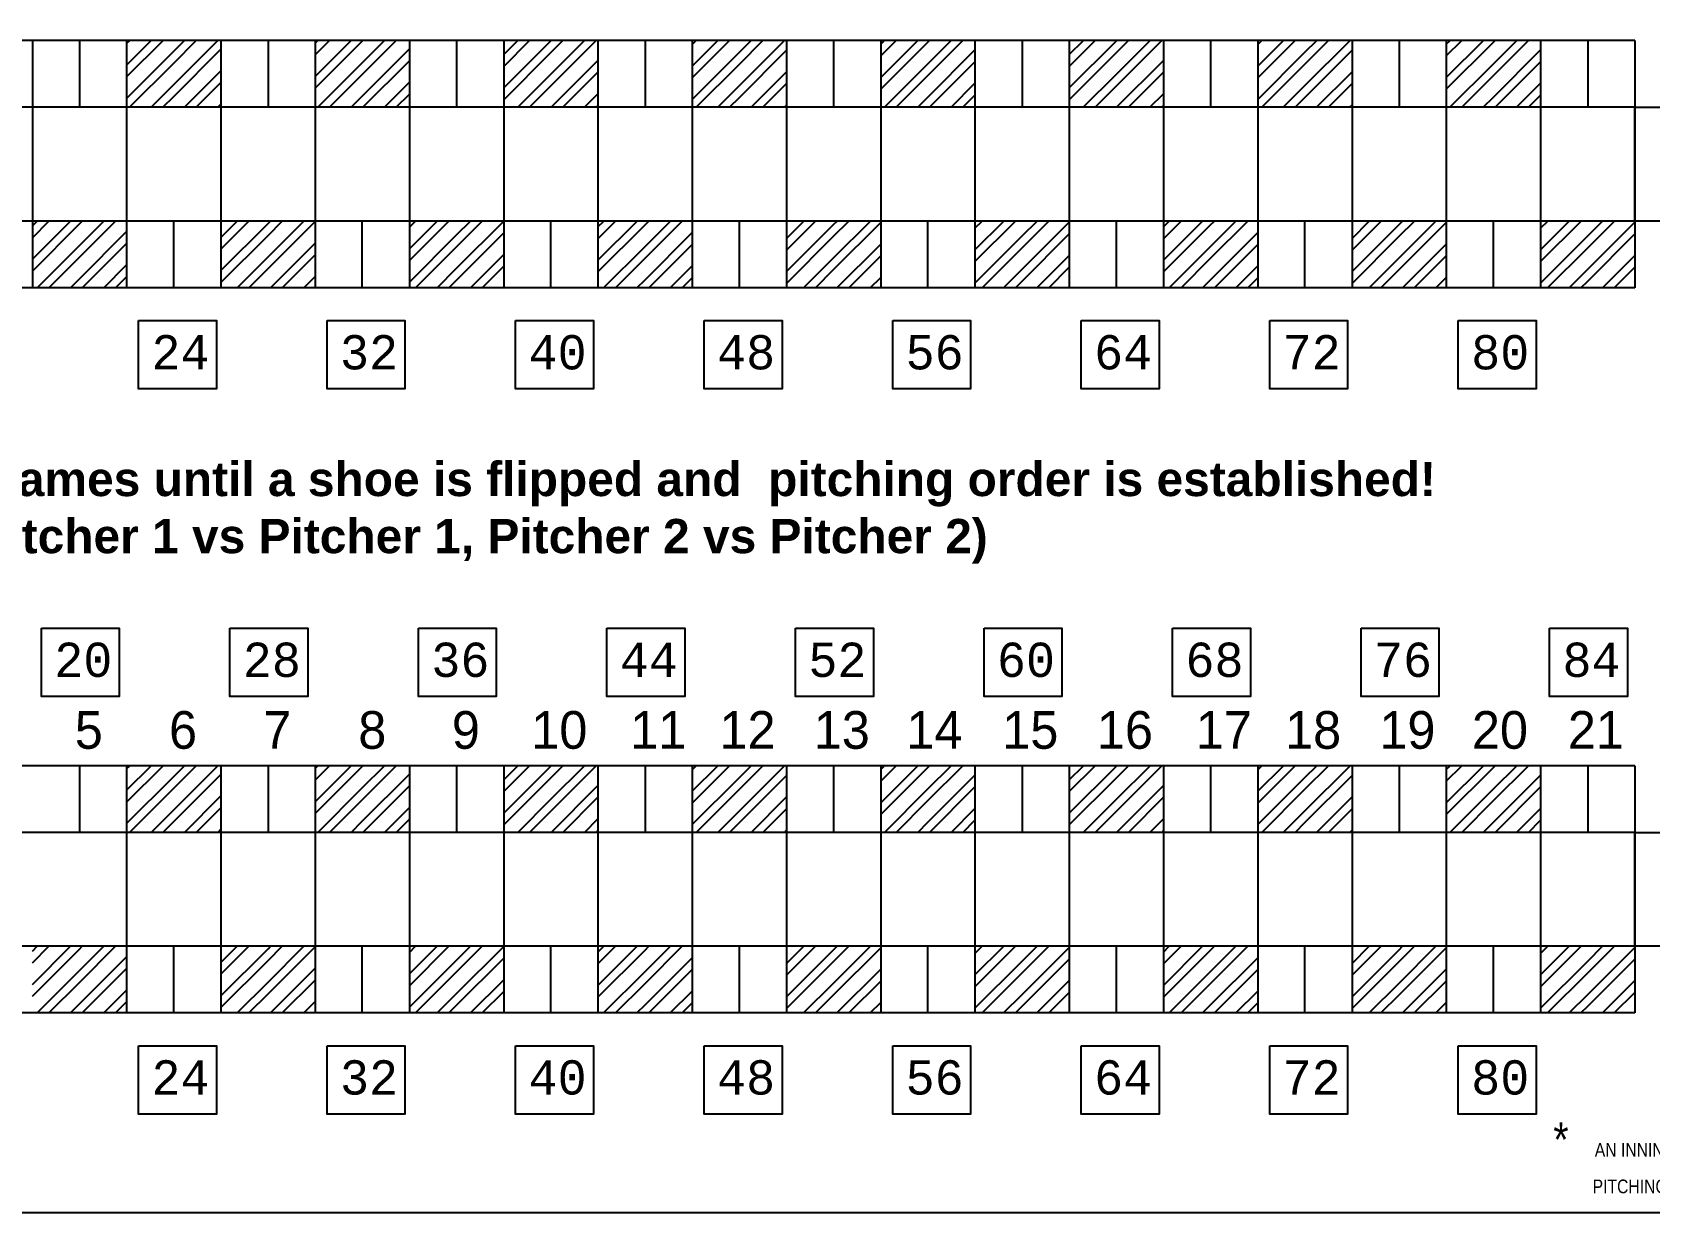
# Model space of a CAD drawing. Header units: inches. Extents: x -9 to 65.4, y -11.7 to 27.1.
# Drawn here: x 2.18 to 11.62, y -0.71 to 6.18 of the extents above; entities that cross this region are included whole.
import ezdxf

# ---------------------------------------------------------------- set-up
doc = ezdxf.new("R2010")
doc.units = ezdxf.units.IN
doc.header["$MEASUREMENT"] = 0
doc.layers.add('Layer1', color=7, linetype='Continuous')
doc.layers.add('Layer2', color=7, linetype='Continuous')

msp = doc.modelspace()

# ---------------------------------------------------------------- linework, layer by layer
at = {"layer": 'Layer1'}
for p, q in [((11.53195, 6.12916), (-2.50423, 6.12916)), ((2.18195, 6.12916), (2.18195, 4.68541)), ((2.45695, 6.12916), (2.45695, 5.73976)), ((2.45695, 6.12916), (2.45695, 5.73976)), ((2.73195, 6.12916), (2.73195, 4.68541)), ((2.73195, 6.11129), (2.74982, 6.12916)), ((2.73195, 5.91684), (2.94427, 6.12916)), ((2.73195, 5.98559), (2.87552, 6.12916)), ((2.73195, 5.79113), (3.00695, 6.06613)), ((3.00695, 5.99738), (3.13873, 6.12916)), ((3.00695, 6.06613), (3.06998, 6.12916)), ((3.00695, 5.87168), (3.26443, 6.12916)), ((3.00695, 5.80293), (3.28195, 6.07793)), ((3.28195, 6.12916), (3.28195, 4.68541)), ((3.55695, 6.12916), (3.55695, 5.73976)), ((3.83195, 6.12916), (3.83195, 4.68541)), ((3.83195, 6.04457), (3.91655, 6.12916)), ((3.83195, 6.11332), (3.8478, 6.12916)), ((3.83195, 5.91886), (4.04225, 6.12916)), ((3.83195, 5.85011), (4.10695, 6.12511)), ((4.10695, 6.12511), (4.111, 6.12916)), ((4.10695, 5.93066), (4.30545, 6.12916)), ((4.10695, 5.99941), (4.2367, 6.12916)), ((4.10695, 5.80495), (4.38195, 6.07995)), ((4.38195, 6.12916), (4.38195, 4.68541)), ((4.65695, 6.12916), (4.65695, 5.73976)), ((4.93195, 6.12916), (4.93195, 4.68541)), ((4.93195, 5.97784), (5.08327, 6.12916)), ((4.93195, 6.04659), (5.01452, 6.12916)), ((4.93195, 5.85214), (5.20695, 6.12714)), ((4.93195, 5.78339), (5.20695, 6.05839)), ((5.20695, 6.05839), (5.27773, 6.12916)), ((5.20695, 5.86393), (5.47218, 6.12916)), ((5.20695, 6.12714), (5.20898, 6.12916)), ((5.20695, 5.93268), (5.40343, 6.12916)), ((5.48195, 6.12916), (5.48195, 4.68541)), ((5.75695, 6.12916), (5.75695, 5.73976)), ((6.03195, 6.12916), (6.03195, 4.68541)), ((6.03195, 6.10557), (6.05554, 6.12916)), ((6.03195, 5.91111), (6.25, 6.12916)), ((6.03195, 5.97986), (6.18125, 6.12916)), ((6.03195, 5.78541), (6.30695, 6.06041)), ((6.30695, 5.99166), (6.44445, 6.12916)), ((6.30695, 6.06041), (6.3757, 6.12916)), ((6.30695, 5.86596), (6.57016, 6.12916)), ((6.30695, 5.79721), (6.58195, 6.07221)), ((6.58195, 6.12916), (6.58195, 4.68541)), ((6.85695, 6.12916), (6.85695, 5.73976)), ((7.13195, 6.12916), (7.13195, 4.68541)), ((7.13195, 6.03884), (7.22227, 6.12916)), ((7.13195, 6.10759), (7.15352, 6.12916)), ((7.13195, 5.91314), (7.34797, 6.12916)), ((7.13195, 5.84439), (7.40695, 6.11939)), ((7.40695, 6.11939), (7.41672, 6.12916)), ((7.40695, 5.92493), (7.61118, 6.12916)), ((7.40695, 5.99368), (7.54243, 6.12916)), ((7.40695, 5.79923), (7.68195, 6.07423)), ((7.68195, 6.12916), (7.68195, 4.68541)), ((7.95695, 6.12916), (7.95695, 5.73976)), ((8.23195, 6.12916), (8.23195, 4.68541)), ((8.23195, 6.12916), (8.23195, 4.68541)), ((8.23195, 5.97784), (8.38327, 6.12916)), ((8.23195, 6.04659), (8.31452, 6.12916)), ((8.23195, 5.85214), (8.50695, 6.12714)), ((8.23195, 5.78339), (8.50695, 6.05839)), ((8.50695, 6.05839), (8.57773, 6.12916)), ((8.50695, 5.86393), (8.77218, 6.12916)), ((8.50695, 6.12714), (8.50898, 6.12916)), ((8.50695, 5.93268), (8.70343, 6.12916)), ((8.78195, 6.12916), (8.78195, 4.68541)), ((9.05695, 6.12916), (9.05695, 5.73976)), ((9.33195, 6.12916), (9.33195, 4.68541)), ((9.33195, 6.10557), (9.35554, 6.12916)), ((9.33195, 5.91111), (9.55, 6.12916)), ((9.33195, 5.97986), (9.48125, 6.12916)), ((9.33195, 5.78541), (9.60695, 6.06041)), ((9.60695, 5.99166), (9.74445, 6.12916)), ((9.60695, 6.06041), (9.6757, 6.12916)), ((9.60695, 5.86596), (9.87016, 6.12916)), ((9.60695, 5.79721), (9.88195, 6.07221)), ((9.88195, 6.12916), (9.88195, 4.68541)), ((10.15695, 6.12916), (10.15695, 5.73976)), ((10.43195, 6.12916), (10.43195, 4.68541)), ((10.43195, 6.03884), (10.52227, 6.12916)), ((10.43195, 6.10759), (10.45352, 6.12916)), ((10.43195, 5.91314), (10.64797, 6.12916)), ((10.43195, 5.84439), (10.70695, 6.11939)), ((10.70695, 6.11939), (10.71672, 6.12916)), ((10.70695, 5.92493), (10.91118, 6.12916)), ((10.70695, 5.99368), (10.84243, 6.12916)), ((10.70695, 5.79923), (10.98195, 6.07423)), ((10.98195, 6.12916), (10.98195, 4.68541)), ((11.25695, 6.12916), (11.25695, 5.73976)), ((11.53195, 6.12916), (11.53195, 4.68541)), ((2.74933, 5.73976), (3.00695, 5.99738)), ((3.06949, 5.73976), (3.28195, 5.95223)), ((3.8473, 5.73976), (4.10695, 5.99941)), ((4.11051, 5.73976), (4.38195, 6.0112)), ((5.20848, 5.73976), (5.48195, 6.01323)), ((6.05505, 5.73976), (6.30695, 5.99166)), ((6.37521, 5.73976), (6.58195, 5.9465)), ((7.15303, 5.73976), (7.40695, 5.99368)), ((7.41623, 5.73976), (7.68195, 6.00548)), ((8.50848, 5.73976), (8.78195, 6.01323)), ((9.35505, 5.73976), (9.60695, 5.99166)), ((9.67521, 5.73976), (9.88195, 5.9465)), ((10.45303, 5.73976), (10.70695, 5.99368)), ((10.71623, 5.73976), (10.98195, 6.00548)), ((2.87503, 5.73976), (3.00695, 5.87168)), ((3.13824, 5.73976), (3.28195, 5.88348)), ((3.91605, 5.73976), (4.10695, 5.93066)), ((4.23621, 5.73976), (4.38195, 5.8855)), ((5.01403, 5.73976), (5.20695, 5.93268)), ((5.08278, 5.73976), (5.20695, 5.86393)), ((5.27723, 5.73976), (5.48195, 5.94448)), ((6.18076, 5.73976), (6.30695, 5.86596)), ((6.44396, 5.73976), (6.58195, 5.87775)), ((7.22178, 5.73976), (7.40695, 5.92493)), ((7.54194, 5.73976), (7.68195, 5.87977)), ((8.31403, 5.73976), (8.50695, 5.93268)), ((8.38278, 5.73976), (8.50695, 5.86393)), ((8.57723, 5.73976), (8.78195, 5.94448)), ((9.48076, 5.73976), (9.60695, 5.86596)), ((9.74396, 5.73976), (9.88195, 5.87775)), ((10.52178, 5.73976), (10.70695, 5.92493)), ((10.84194, 5.73976), (10.98195, 5.87977)), ((2.94378, 5.73976), (3.00695, 5.80293)), ((3.26394, 5.73976), (3.28195, 5.75777)), ((4.04176, 5.73976), (4.10695, 5.80495)), ((4.30496, 5.73976), (4.38195, 5.81675)), ((5.40294, 5.73976), (5.48195, 5.81877)), ((6.24951, 5.73976), (6.30695, 5.79721)), ((7.34748, 5.73976), (7.40695, 5.79923)), ((7.61069, 5.73976), (7.68195, 5.81102)), ((8.70294, 5.73976), (8.78195, 5.81877)), ((9.54951, 5.73976), (9.60695, 5.79721)), ((10.64748, 5.73976), (10.70695, 5.79923)), ((10.91069, 5.73976), (10.98195, 5.81102)), ((11.53195, 5.73976), (-3.21191, 5.73976)), ((5.47169, 5.73976), (5.48195, 5.75002)), ((6.56966, 5.73976), (6.58195, 5.75205)), ((8.77169, 5.73976), (8.78195, 5.75002)), ((9.86966, 5.73976), (9.88195, 5.75205)), ((11.53195, 5.07481), (-3.21191, 5.07481)), ((2.18195, 4.97793), (2.27883, 5.07481)), ((2.18195, 5.04668), (2.21008, 5.07481)), ((2.18195, 4.85223), (2.40454, 5.07481)), ((2.18195, 4.78348), (2.45695, 5.05848)), ((2.45695, 5.05848), (2.47329, 5.07481)), ((2.45695, 4.86402), (2.66774, 5.07481)), ((2.45695, 4.93277), (2.59899, 5.07481)), ((2.45695, 4.73832), (2.73195, 5.01332)), ((3.00695, 4.68541), (3.00695, 5.07481)), ((3.28195, 4.9112), (3.44556, 5.07481)), ((3.28195, 4.97995), (3.37681, 5.07481)), ((3.28195, 4.7855), (3.55695, 5.0605)), ((3.55695, 4.99175), (3.64001, 5.07481)), ((3.55695, 5.0605), (3.57126, 5.07481)), ((3.55695, 4.86604), (3.76572, 5.07481)), ((3.55695, 4.79729), (3.83195, 5.07229)), ((4.10695, 4.68541), (4.10695, 5.07481)), ((4.38195, 5.03893), (4.41783, 5.07481)), ((4.38195, 4.84448), (4.61228, 5.07481)), ((4.38195, 4.91323), (4.54353, 5.07481)), ((4.65695, 4.92502), (4.80674, 5.07481)), ((4.65695, 4.99377), (4.73799, 5.07481)), ((4.65695, 4.79932), (4.93195, 5.07432)), ((4.65695, 4.73057), (4.93195, 5.00557)), ((5.20695, 4.68541), (5.20695, 5.07481)), ((5.48195, 4.97221), (5.58456, 5.07481)), ((5.48195, 5.04096), (5.51581, 5.07481)), ((5.48195, 4.8465), (5.71026, 5.07481)), ((5.48195, 4.77775), (5.75695, 5.05275)), ((5.75695, 5.05275), (5.77901, 5.07481)), ((5.75695, 4.8583), (5.97346, 5.07481)), ((5.75695, 4.92705), (5.90471, 5.07481)), ((5.75695, 4.73259), (6.03195, 5.00759)), ((6.30695, 4.68541), (6.30695, 5.07481)), ((6.58195, 4.90548), (6.75128, 5.07481)), ((6.58195, 4.97423), (6.68253, 5.07481)), ((6.58195, 4.77977), (6.85695, 5.05477)), ((6.85695, 4.98602), (6.94574, 5.07481)), ((6.85695, 5.05477), (6.87699, 5.07481)), ((6.85695, 4.86032), (7.07144, 5.07481)), ((6.85695, 4.79157), (7.13195, 5.06657)), ((7.40695, 4.68541), (7.40695, 5.07481)), ((7.68195, 5.03321), (7.72355, 5.07481)), ((7.68195, 4.83875), (7.91801, 5.07481)), ((7.68195, 4.9075), (7.84926, 5.07481)), ((7.95695, 4.9193), (8.11246, 5.07481)), ((7.95695, 4.98805), (8.04371, 5.07481)), ((7.95695, 4.79359), (8.23195, 5.06859)), ((8.50695, 4.68541), (8.50695, 5.07481)), ((8.78195, 4.97221), (8.88456, 5.07481)), ((8.78195, 5.04096), (8.81581, 5.07481)), ((8.78195, 4.8465), (9.01026, 5.07481)), ((8.78195, 4.77775), (9.05695, 5.05275)), ((9.05695, 5.05275), (9.07901, 5.07481)), ((9.05695, 4.8583), (9.27346, 5.07481)), ((9.05695, 4.92705), (9.20471, 5.07481)), ((9.05695, 4.73259), (9.33195, 5.00759)), ((9.60695, 4.68541), (9.60695, 5.07481)), ((9.88195, 4.90548), (10.05128, 5.07481)), ((9.88195, 4.97423), (9.98253, 5.07481)), ((9.88195, 4.77977), (10.15695, 5.05477)), ((10.15695, 4.98602), (10.24574, 5.07481)), ((10.15695, 5.05477), (10.17699, 5.07481)), ((10.15695, 4.86032), (10.37144, 5.07481)), ((10.15695, 4.79157), (10.43195, 5.06657)), ((10.70695, 4.68541), (10.70695, 5.07481)), ((10.98195, 5.03321), (11.02355, 5.07481)), ((10.98195, 4.83875), (11.21801, 5.07481)), ((10.98195, 4.9075), (11.14926, 5.07481)), ((11.25695, 4.9193), (11.41246, 5.07481)), ((11.25695, 4.98805), (11.34371, 5.07481)), ((11.25695, 4.79359), (11.53195, 5.06859)), ((2.20959, 4.68541), (2.45695, 4.93277)), ((2.4728, 4.68541), (2.73195, 4.94457)), ((3.28195, 4.71675), (3.55695, 4.99175)), ((3.57077, 4.68541), (3.83195, 4.94659)), ((4.38195, 4.71877), (4.65695, 4.99377)), ((4.41734, 4.68541), (4.65695, 4.92502)), ((5.51531, 4.68541), (5.75695, 4.92705)), ((5.77852, 4.68541), (6.03195, 4.93884)), ((6.58195, 4.71102), (6.85695, 4.98602)), ((6.8765, 4.68541), (7.13195, 4.94087)), ((7.68195, 4.71305), (7.95695, 4.98805)), ((7.72306, 4.68541), (7.95695, 4.9193)), ((7.95695, 4.72484), (8.23195, 4.99984)), ((8.81531, 4.68541), (9.05695, 4.92705)), ((9.07852, 4.68541), (9.33195, 4.93884)), ((9.88195, 4.71102), (10.15695, 4.98602)), ((10.1765, 4.68541), (10.43195, 4.94087)), ((10.98195, 4.71305), (11.25695, 4.98805)), ((11.02306, 4.68541), (11.25695, 4.9193)), ((11.25695, 4.72484), (11.53195, 4.99984)), ((2.27834, 4.68541), (2.45695, 4.86402)), ((2.5985, 4.68541), (2.73195, 4.81886)), ((3.37632, 4.68541), (3.55695, 4.86604)), ((3.63952, 4.68541), (3.83195, 4.87784)), ((4.7375, 4.68541), (4.93195, 4.87986)), ((5.58406, 4.68541), (5.75695, 4.8583)), ((5.90422, 4.68541), (6.03195, 4.81314)), ((6.68204, 4.68541), (6.85695, 4.86032)), ((6.94525, 4.68541), (7.13195, 4.87212)), ((8.04322, 4.68541), (8.23195, 4.87414)), ((8.88406, 4.68541), (9.05695, 4.8583)), ((9.20422, 4.68541), (9.33195, 4.81314)), ((9.98204, 4.68541), (10.15695, 4.86032)), ((10.24525, 4.68541), (10.43195, 4.87212)), ((11.34322, 4.68541), (11.53195, 4.87414)), ((2.40405, 4.68541), (2.45695, 4.73832)), ((2.66725, 4.68541), (2.73195, 4.75011)), ((3.44507, 4.68541), (3.55695, 4.79729)), ((3.76523, 4.68541), (3.83195, 4.75214)), ((4.54304, 4.68541), (4.65695, 4.79932)), ((4.61179, 4.68541), (4.65695, 4.73057)), ((4.80625, 4.68541), (4.93195, 4.81111)), ((5.70977, 4.68541), (5.75695, 4.73259)), ((5.97297, 4.68541), (6.03195, 4.74439)), ((6.75079, 4.68541), (6.85695, 4.79157)), ((7.07095, 4.68541), (7.13195, 4.74641)), ((7.84877, 4.68541), (7.95695, 4.79359)), ((7.91752, 4.68541), (7.95695, 4.72484)), ((8.11197, 4.68541), (8.23195, 4.80539)), ((9.00977, 4.68541), (9.05695, 4.73259)), ((9.27297, 4.68541), (9.33195, 4.74439)), ((10.05079, 4.68541), (10.15695, 4.79157)), ((10.37095, 4.68541), (10.43195, 4.74641)), ((11.14877, 4.68541), (11.25695, 4.79359)), ((11.21752, 4.68541), (11.25695, 4.72484)), ((11.41197, 4.68541), (11.53195, 4.80539)), ((11.53195, 4.68541), (-2.50423, 4.68541)), ((11.53195, 1.89563), (-2.50423, 1.89563)), ((2.45695, 1.89563), (2.45695, 1.50623)), ((2.45695, 1.89563), (2.45695, 1.50623)), ((2.73195, 1.89563), (2.73195, 0.45188)), ((2.73195, 1.87777), (2.74982, 1.89563)), ((2.73195, 1.68331), (2.94427, 1.89563)), ((2.73195, 1.75206), (2.87552, 1.89563)), ((3.00695, 1.76386), (3.13873, 1.89563)), ((3.00695, 1.83261), (3.06998, 1.89563)), ((3.00695, 1.63815), (3.26443, 1.89563)), ((3.28195, 1.89563), (3.28195, 0.45188)), ((3.55695, 1.89563), (3.55695, 1.50623)), ((3.83195, 1.89563), (3.83195, 0.45188)), ((3.83195, 1.81104), (3.91655, 1.89563)), ((3.83195, 1.87979), (3.8478, 1.89563)), ((3.83195, 1.68534), (4.04225, 1.89563)), ((3.83195, 1.61659), (4.10695, 1.89159)), ((4.10695, 1.89159), (4.111, 1.89563)), ((4.10695, 1.69713), (4.30545, 1.89563)), ((4.10695, 1.76588), (4.2367, 1.89563)), ((4.38195, 1.89563), (4.38195, 0.45188)), ((4.65695, 1.89563), (4.65695, 1.50623)), ((4.93195, 1.89563), (4.93195, 0.45188)), ((4.93195, 1.74431), (5.08327, 1.89563)), ((4.93195, 1.81306), (5.01452, 1.89563)), ((4.93195, 1.61861), (5.20695, 1.89361)), ((5.20695, 1.82486), (5.27773, 1.89563)), ((5.20695, 1.63041), (5.47218, 1.89563)), ((5.20695, 1.89361), (5.20898, 1.89563)), ((5.20695, 1.69916), (5.40343, 1.89563)), ((5.48195, 1.89563), (5.48195, 0.45188)), ((5.75695, 1.89563), (5.75695, 1.50623)), ((6.03195, 1.89563), (6.03195, 0.45188)), ((6.03195, 1.87204), (6.05554, 1.89563)), ((6.03195, 1.67759), (6.25, 1.89563)), ((6.03195, 1.74634), (6.18125, 1.89563)), ((6.30695, 1.75813), (6.44445, 1.89563)), ((6.30695, 1.82688), (6.3757, 1.89563)), ((6.30695, 1.63243), (6.57016, 1.89563)), ((6.58195, 1.89563), (6.58195, 0.45188)), ((6.85695, 1.89563), (6.85695, 1.50623)), ((7.13195, 1.89563), (7.13195, 0.45188)), ((7.13195, 1.80532), (7.22227, 1.89563)), ((7.13195, 1.87407), (7.15352, 1.89563)), ((7.13195, 1.67961), (7.34797, 1.89563)), ((7.40695, 1.88586), (7.41672, 1.89563)), ((7.40695, 1.69141), (7.61118, 1.89563)), ((7.40695, 1.76016), (7.54243, 1.89563)), ((7.68195, 1.89563), (7.68195, 0.45188)), ((7.95695, 1.89563), (7.95695, 1.50623)), ((8.23195, 1.89563), (8.23195, 0.45188)), ((8.23195, 1.89563), (8.23195, 0.45188)), ((8.23195, 1.74431), (8.38327, 1.89563)), ((8.23195, 1.81306), (8.31452, 1.89563)), ((8.23195, 1.61861), (8.50695, 1.89361)), ((8.50695, 1.82486), (8.57773, 1.89563)), ((8.50695, 1.63041), (8.77218, 1.89563)), ((8.50695, 1.89361), (8.50898, 1.89563)), ((8.50695, 1.69916), (8.70343, 1.89563)), ((8.78195, 1.89563), (8.78195, 0.45188)), ((9.05695, 1.89563), (9.05695, 1.50623)), ((9.33195, 1.89563), (9.33195, 0.45188)), ((9.33195, 1.87204), (9.35554, 1.89563)), ((9.33195, 1.67759), (9.55, 1.89563)), ((9.33195, 1.74634), (9.48125, 1.89563)), ((9.60695, 1.75813), (9.74445, 1.89563)), ((9.60695, 1.82688), (9.6757, 1.89563)), ((9.60695, 1.63243), (9.87016, 1.89563)), ((9.88195, 1.89563), (9.88195, 0.45188)), ((10.15695, 1.89563), (10.15695, 1.50623)), ((10.43195, 1.89563), (10.43195, 0.45188)), ((10.43195, 1.80532), (10.52227, 1.89563)), ((10.43195, 1.87407), (10.45352, 1.89563)), ((10.43195, 1.67961), (10.64797, 1.89563)), ((10.70695, 1.88586), (10.71672, 1.89563)), ((10.70695, 1.69141), (10.91118, 1.89563)), ((10.70695, 1.76016), (10.84243, 1.89563)), ((10.98195, 1.89563), (10.98195, 0.45188)), ((11.25695, 1.89563), (11.25695, 1.50623)), ((11.53195, 1.89563), (11.53195, 0.45188)), ((2.73195, 1.55761), (3.00695, 1.83261)), ((3.00695, 1.5694), (3.28195, 1.8444)), ((4.10695, 1.57143), (4.38195, 1.84643)), ((4.93195, 1.54986), (5.20695, 1.82486)), ((6.03195, 1.55188), (6.30695, 1.82688)), ((6.30695, 1.56368), (6.58195, 1.83868)), ((7.13195, 1.61086), (7.40695, 1.88586)), ((7.40695, 1.5657), (7.68195, 1.8407)), ((8.23195, 1.54986), (8.50695, 1.82486)), ((9.33195, 1.55188), (9.60695, 1.82688)), ((9.60695, 1.56368), (9.88195, 1.83868)), ((10.43195, 1.61086), (10.70695, 1.88586)), ((10.70695, 1.5657), (10.98195, 1.8407)), ((2.74933, 1.50623), (3.00695, 1.76386)), ((3.06949, 1.50623), (3.28195, 1.7187)), ((3.8473, 1.50623), (4.10695, 1.76588)), ((4.11051, 1.50623), (4.38195, 1.77768)), ((5.01403, 1.50623), (5.20695, 1.69916)), ((5.20848, 1.50623), (5.48195, 1.7797)), ((5.27723, 1.50623), (5.48195, 1.71095)), ((6.05505, 1.50623), (6.30695, 1.75813)), ((6.37521, 1.50623), (6.58195, 1.71298)), ((7.15303, 1.50623), (7.40695, 1.76016)), ((7.41623, 1.50623), (7.68195, 1.77195)), ((8.31403, 1.50623), (8.50695, 1.69916)), ((8.50848, 1.50623), (8.78195, 1.7797)), ((8.57723, 1.50623), (8.78195, 1.71095)), ((9.35505, 1.50623), (9.60695, 1.75813)), ((9.67521, 1.50623), (9.88195, 1.71298)), ((10.45303, 1.50623), (10.70695, 1.76016)), ((10.71623, 1.50623), (10.98195, 1.77195)), ((2.87503, 1.50623), (3.00695, 1.63815)), ((3.13824, 1.50623), (3.28195, 1.64995)), ((3.91605, 1.50623), (4.10695, 1.69713)), ((4.23621, 1.50623), (4.38195, 1.65197)), ((5.08278, 1.50623), (5.20695, 1.63041)), ((6.18076, 1.50623), (6.30695, 1.63243)), ((6.44396, 1.50623), (6.58195, 1.64423)), ((7.22178, 1.50623), (7.40695, 1.69141)), ((7.54194, 1.50623), (7.68195, 1.64625)), ((8.38278, 1.50623), (8.50695, 1.63041)), ((9.48076, 1.50623), (9.60695, 1.63243)), ((9.74396, 1.50623), (9.88195, 1.64423)), ((10.52178, 1.50623), (10.70695, 1.69141)), ((10.84194, 1.50623), (10.98195, 1.64625)), ((2.94378, 1.50623), (3.00695, 1.5694)), ((3.26394, 1.50623), (3.28195, 1.52425)), ((4.04176, 1.50623), (4.10695, 1.57143)), ((4.30496, 1.50623), (4.38195, 1.58322)), ((5.40294, 1.50623), (5.48195, 1.58525)), ((5.47169, 1.50623), (5.48195, 1.5165)), ((6.24951, 1.50623), (6.30695, 1.56368)), ((6.56966, 1.50623), (6.58195, 1.51852)), ((7.34748, 1.50623), (7.40695, 1.5657)), ((7.61069, 1.50623), (7.68195, 1.5775)), ((8.70294, 1.50623), (8.78195, 1.58525)), ((8.77169, 1.50623), (8.78195, 1.5165)), ((9.54951, 1.50623), (9.60695, 1.56368)), ((9.86966, 1.50623), (9.88195, 1.51852)), ((10.64748, 1.50623), (10.70695, 1.5657)), ((10.91069, 1.50623), (10.98195, 1.5775)), ((11.53195, 1.50623), (-3.21191, 1.50623)), ((11.53195, 0.84128), (-3.21191, 0.84128)), ((2.18195, 0.7444), (2.27883, 0.84128)), ((2.18195, 0.81315), (2.21008, 0.84128)), ((2.18195, 0.6187), (2.40454, 0.84128)), ((2.18195, 0.54995), (2.45695, 0.82495)), ((2.45695, 0.82495), (2.47329, 0.84128)), ((2.45695, 0.6305), (2.66774, 0.84128)), ((2.45695, 0.69925), (2.59899, 0.84128)), ((2.45695, 0.50479), (2.73195, 0.77979)), ((3.00695, 0.45188), (3.00695, 0.84128)), ((3.28195, 0.67768), (3.44556, 0.84128)), ((3.28195, 0.74643), (3.37681, 0.84128)), ((3.28195, 0.55197), (3.55695, 0.82697)), ((3.28195, 0.48322), (3.55695, 0.75822)), ((3.55695, 0.75822), (3.64001, 0.84128)), ((3.55695, 0.82697), (3.57126, 0.84128)), ((3.55695, 0.63252), (3.76572, 0.84128)), ((3.55695, 0.56377), (3.83195, 0.83877)), ((4.10695, 0.45188), (4.10695, 0.84128)), ((4.38195, 0.80541), (4.41783, 0.84128)), ((4.38195, 0.61095), (4.61228, 0.84128)), ((4.38195, 0.6797), (4.54353, 0.84128)), ((4.38195, 0.48525), (4.65695, 0.76025)), ((4.65695, 0.6915), (4.80674, 0.84128)), ((4.65695, 0.76025), (4.73799, 0.84128)), ((4.65695, 0.56579), (4.93195, 0.84079)), ((4.65695, 0.49704), (4.93195, 0.77204)), ((5.20695, 0.45188), (5.20695, 0.84128)), ((5.48195, 0.73868), (5.58456, 0.84128)), ((5.48195, 0.80743), (5.51581, 0.84128)), ((5.48195, 0.61298), (5.71026, 0.84128)), ((5.48195, 0.54423), (5.75695, 0.81923)), ((5.75695, 0.81923), (5.77901, 0.84128)), ((5.75695, 0.62477), (5.97346, 0.84128)), ((5.75695, 0.69352), (5.90471, 0.84128)), ((5.75695, 0.49907), (6.03195, 0.77407)), ((6.30695, 0.45188), (6.30695, 0.84128)), ((6.58195, 0.67195), (6.75128, 0.84128)), ((6.58195, 0.7407), (6.68253, 0.84128)), ((6.58195, 0.54625), (6.85695, 0.82125)), ((6.85695, 0.7525), (6.94574, 0.84128)), ((6.85695, 0.82125), (6.87699, 0.84128)), ((6.85695, 0.6268), (7.07144, 0.84128)), ((6.85695, 0.55805), (7.13195, 0.83305)), ((7.40695, 0.45188), (7.40695, 0.84128)), ((7.68195, 0.79968), (7.72355, 0.84128)), ((7.68195, 0.60523), (7.91801, 0.84128)), ((7.68195, 0.67398), (7.84926, 0.84128)), ((7.95695, 0.68577), (8.11246, 0.84128)), ((7.95695, 0.75452), (8.04371, 0.84128)), ((7.95695, 0.56007), (8.23195, 0.83507)), ((7.95695, 0.49132), (8.23195, 0.76632)), ((8.50695, 0.45188), (8.50695, 0.84128)), ((8.78195, 0.73868), (8.88456, 0.84128)), ((8.78195, 0.80743), (8.81581, 0.84128)), ((8.78195, 0.61298), (9.01026, 0.84128)), ((8.78195, 0.54423), (9.05695, 0.81923)), ((9.05695, 0.81923), (9.07901, 0.84128)), ((9.05695, 0.62477), (9.27346, 0.84128)), ((9.05695, 0.69352), (9.20471, 0.84128)), ((9.05695, 0.49907), (9.33195, 0.77407)), ((9.60695, 0.45188), (9.60695, 0.84128)), ((9.88195, 0.67195), (10.05128, 0.84128)), ((9.88195, 0.7407), (9.98253, 0.84128)), ((9.88195, 0.54625), (10.15695, 0.82125)), ((10.15695, 0.7525), (10.24574, 0.84128)), ((10.15695, 0.82125), (10.17699, 0.84128)), ((10.15695, 0.6268), (10.37144, 0.84128)), ((10.15695, 0.55805), (10.43195, 0.83305)), ((10.70695, 0.45188), (10.70695, 0.84128)), ((10.98195, 0.79968), (11.02355, 0.84128)), ((10.98195, 0.60523), (11.21801, 0.84128)), ((10.98195, 0.67398), (11.14926, 0.84128)), ((11.25695, 0.68577), (11.41246, 0.84128)), ((11.25695, 0.75452), (11.34371, 0.84128)), ((11.25695, 0.56007), (11.53195, 0.83507)), ((11.25695, 0.49132), (11.53195, 0.76632)), ((2.20959, 0.45188), (2.45695, 0.69925)), ((2.4728, 0.45188), (2.73195, 0.71104)), ((3.57077, 0.45188), (3.83195, 0.71306)), ((4.41734, 0.45188), (4.65695, 0.6915)), ((5.51531, 0.45188), (5.75695, 0.69352)), ((5.77852, 0.45188), (6.03195, 0.70532)), ((6.58195, 0.4775), (6.85695, 0.7525)), ((6.8765, 0.45188), (7.13195, 0.70734)), ((7.68195, 0.47952), (7.95695, 0.75452)), ((7.72306, 0.45188), (7.95695, 0.68577)), ((8.81531, 0.45188), (9.05695, 0.69352)), ((9.07852, 0.45188), (9.33195, 0.70532)), ((9.88195, 0.4775), (10.15695, 0.7525)), ((10.1765, 0.45188), (10.43195, 0.70734)), ((10.98195, 0.47952), (11.25695, 0.75452)), ((11.02306, 0.45188), (11.25695, 0.68577)), ((2.27834, 0.45188), (2.45695, 0.6305)), ((2.5985, 0.45188), (2.73195, 0.58534)), ((3.37632, 0.45188), (3.55695, 0.63252)), ((3.63952, 0.45188), (3.83195, 0.64431)), ((4.7375, 0.45188), (4.93195, 0.64634)), ((4.80625, 0.45188), (4.93195, 0.57759)), ((5.58406, 0.45188), (5.75695, 0.62477)), ((5.90422, 0.45188), (6.03195, 0.57961)), ((6.68204, 0.45188), (6.85695, 0.6268)), ((6.94525, 0.45188), (7.13195, 0.63859)), ((8.04322, 0.45188), (8.23195, 0.64061)), ((8.11197, 0.45188), (8.23195, 0.57186)), ((8.88406, 0.45188), (9.05695, 0.62477)), ((9.20422, 0.45188), (9.33195, 0.57961)), ((9.98204, 0.45188), (10.15695, 0.6268)), ((10.24525, 0.45188), (10.43195, 0.63859)), ((11.34322, 0.45188), (11.53195, 0.64061)), ((11.41197, 0.45188), (11.53195, 0.57186)), ((2.40405, 0.45188), (2.45695, 0.50479)), ((2.66725, 0.45188), (2.73195, 0.51659)), ((3.44507, 0.45188), (3.55695, 0.56377)), ((3.76523, 0.45188), (3.83195, 0.51861)), ((4.54304, 0.45188), (4.65695, 0.56579)), ((4.61179, 0.45188), (4.65695, 0.49704)), ((5.70977, 0.45188), (5.75695, 0.49907)), ((5.97297, 0.45188), (6.03195, 0.51086)), ((6.75079, 0.45188), (6.85695, 0.55805)), ((7.07095, 0.45188), (7.13195, 0.51289)), ((7.84877, 0.45188), (7.95695, 0.56007)), ((7.91752, 0.45188), (7.95695, 0.49132)), ((9.00977, 0.45188), (9.05695, 0.49907)), ((9.27297, 0.45188), (9.33195, 0.51086)), ((10.05079, 0.45188), (10.15695, 0.55805)), ((10.37095, 0.45188), (10.43195, 0.51289)), ((11.14877, 0.45188), (11.25695, 0.56007)), ((11.21752, 0.45188), (11.25695, 0.49132)), ((11.53195, 0.45188), (-2.50423, 0.45188))]:
    msp.add_line(p, q, dxfattribs=at)
at = {"layer": 'Layer2'}
for points in [[(-3.47335, 10.2861), (13.52665, 10.2861), (13.52665, -0.7139), (-3.47335, -0.7139)], [(11.53195, 5.73976), (12.26088, 5.73976), (12.26088, 5.07481), (11.53195, 5.07481)], [(2.80178, 4.49388), (3.25611, 4.49388), (3.25611, 4.09483), (2.80178, 4.09483)], [(3.90178, 4.49388), (4.35611, 4.49388), (4.35611, 4.09483), (3.90178, 4.09483)], [(5.00178, 4.49388), (5.45611, 4.49388), (5.45611, 4.09483), (5.00178, 4.09483)], [(6.10178, 4.49388), (6.55611, 4.49388), (6.55611, 4.09483), (6.10178, 4.09483)], [(7.20178, 4.49388), (7.65611, 4.49388), (7.65611, 4.09483), (7.20178, 4.09483)], [(8.30178, 4.49388), (8.75611, 4.49388), (8.75611, 4.09483), (8.30178, 4.09483)], [(9.40178, 4.49388), (9.85611, 4.49388), (9.85611, 4.09483), (9.40178, 4.09483)], [(10.50178, 4.49388), (10.95611, 4.49388), (10.95611, 4.09483), (10.50178, 4.09483)], [(2.23458, 2.69862), (2.68891, 2.69862), (2.68891, 2.29957), (2.23458, 2.29957)], [(3.33458, 2.69862), (3.78891, 2.69862), (3.78891, 2.29957), (3.33458, 2.29957)], [(4.43458, 2.69862), (4.88891, 2.69862), (4.88891, 2.29957), (4.43458, 2.29957)], [(5.53458, 2.69862), (5.98891, 2.69862), (5.98891, 2.29957), (5.53458, 2.29957)], [(6.63458, 2.69862), (7.08891, 2.69862), (7.08891, 2.29957), (6.63458, 2.29957)], [(7.73458, 2.69862), (8.18891, 2.69862), (8.18891, 2.29957), (7.73458, 2.29957)], [(8.83458, 2.69862), (9.28891, 2.69862), (9.28891, 2.29957), (8.83458, 2.29957)], [(9.93458, 2.69862), (10.38891, 2.69862), (10.38891, 2.29957), (9.93458, 2.29957)], [(11.03458, 2.69862), (11.48891, 2.69862), (11.48891, 2.29957), (11.03458, 2.29957)], [(11.53195, 1.50623), (12.26088, 1.50623), (12.26088, 0.84128), (11.53195, 0.84128)], [(2.80178, 0.26035), (3.25611, 0.26035), (3.25611, -0.13869), (2.80178, -0.13869)], [(3.90178, 0.26035), (4.35611, 0.26035), (4.35611, -0.13869), (3.90178, -0.13869)], [(5.00178, 0.26035), (5.45611, 0.26035), (5.45611, -0.13869), (5.00178, -0.13869)], [(6.10178, 0.26035), (6.55611, 0.26035), (6.55611, -0.13869), (6.10178, -0.13869)], [(7.20178, 0.26035), (7.65611, 0.26035), (7.65611, -0.13869), (7.20178, -0.13869)], [(8.30178, 0.26035), (8.75611, 0.26035), (8.75611, -0.13869), (8.30178, -0.13869)], [(9.40178, 0.26035), (9.85611, 0.26035), (9.85611, -0.13869), (9.40178, -0.13869)], [(10.50178, 0.26035), (10.95611, 0.26035), (10.95611, -0.13869), (10.50178, -0.13869)]]:
    msp.add_lwpolyline(points, close=True, dxfattribs=at)

# ---------------------------------------------------------------- texts
at = {"insert": (11.05622, -0.1871), "char_height": 0.08, "width": 2.5216656, "attachment_point": 1}
msp.add_mtext('{\\fArial Narrow|b0|i0|c0|p34;\\H2.5x;*  \\H0.4x; AN INNING CONSISTS OF 2 OPPONENTS EACH     \\P         PITCHING 2 SHOES FROM THE SAME SIDE}', dxfattribs=at)
at = {"layer": 'Layer2'}
for s, insert, char_height, width, attachment_point in [('{\\fMonospac821 BT|b0|i0|c0|p49;24}', (2.87702, 4.4092), 0.2, 0.5475591, 1), ('{\\fMonospac821 BT|b0|i0|c0|p49;32}', (3.97702, 4.4092), 0.2, 0.5475591, 1), ('{\\fMonospac821 BT|b0|i0|c0|p49;40}', (5.07702, 4.4092), 0.2, 0.5475591, 1), ('{\\fMonospac821 BT|b0|i0|c0|p49;48}', (6.17702, 4.4092), 0.2, 0.5475591, 1), ('{\\fMonospac821 BT|b0|i0|c0|p49;56}', (7.27702, 4.4092), 0.2, 0.5475591, 1), ('{\\fMonospac821 BT|b0|i0|c0|p49;64}', (8.37702, 4.4092), 0.2, 0.5475591, 1), ('{\\fMonospac821 BT|b0|i0|c0|p49;72}', (9.47702, 4.4092), 0.2, 0.5475591, 1), ('{\\fMonospac821 BT|b0|i0|c0|p49;80}', (10.57702, 4.4092), 0.2, 0.5475591, 1), ('{\\fArial Greek|b1|i0|c161|p34;Do not enter players names until a shoe is flipped and  pitching order is established!\\P(Pitcher 1 vs Pitcher 1, Pitcher 2 vs Pitcher 2)}', (4.75958, 3.66942), 0.2, 14.2300317, 2), ('{\\fMonospac821 BT|b0|i0|c0|p49;20}', (2.30982, 2.61394), 0.2, 0.5475591, 1), ('{\\fMonospac821 BT|b0|i0|c0|p49;28}', (3.40982, 2.61394), 0.2, 0.5475591, 1), ('{\\fMonospac821 BT|b0|i0|c0|p49;36}', (4.50982, 2.61394), 0.2, 0.5475591, 1), ('{\\fMonospac821 BT|b0|i0|c0|p49;44}', (5.60982, 2.61394), 0.2, 0.5475591, 1), ('{\\fMonospac821 BT|b0|i0|c0|p49;52}', (6.70982, 2.61394), 0.2, 0.5475591, 1), ('{\\fMonospac821 BT|b0|i0|c0|p49;60}', (7.80982, 2.61394), 0.2, 0.5475591, 1), ('{\\fMonospac821 BT|b0|i0|c0|p49;68}', (8.90982, 2.61394), 0.2, 0.5475591, 1), ('{\\fMonospac821 BT|b0|i0|c0|p49;76}', (10.00982, 2.61394), 0.2, 0.5475591, 1), ('{\\fMonospac821 BT|b0|i0|c0|p49;84}', (11.10982, 2.61394), 0.2, 0.5475591, 1), ('5', (2.42953, 2.21426), 0.22, 0.48114, 1), ('6', (2.97953, 2.21426), 0.22, 0.48114, 1), ('7', (3.52953, 2.21426), 0.22, 0.48114, 1), ('8', (4.08357, 2.21426), 0.22, 0.48114, 1), ('9', (4.62953, 2.21426), 0.22, 0.48114, 1), ('10', (5.09315, 2.21426), 0.22, 0.48114, 1), ('11', (5.67059, 2.21426), 0.22, 0.48114, 1), ('12', (6.19113, 2.21426), 0.22, 0.48114, 1), ('13', (6.74113, 2.21426), 0.22, 0.48114, 1), ('14', (7.28125, 2.21426), 0.22, 0.48114, 1), ('15', (7.84113, 2.21426), 0.22, 0.48114, 1), ('16', (8.39315, 2.21426), 0.22, 0.48114, 1), ('17', (8.97059, 2.21426), 0.22, 0.48114, 1), ('18', (9.49113, 2.21426), 0.22, 0.48114, 1), ('19', (10.04113, 2.21426), 0.22, 0.48114, 1), ('20', (10.58125, 2.21426), 0.22, 0.48114, 1), ('21', (11.14113, 2.21426), 0.22, 0.48114, 1), ('{\\fMonospac821 BT|b0|i0|c0|p49;24}', (2.87702, 0.17567), 0.2, 0.5475591, 1), ('{\\fMonospac821 BT|b0|i0|c0|p49;32}', (3.97702, 0.17567), 0.2, 0.5475591, 1), ('{\\fMonospac821 BT|b0|i0|c0|p49;40}', (5.07702, 0.17567), 0.2, 0.5475591, 1), ('{\\fMonospac821 BT|b0|i0|c0|p49;48}', (6.17702, 0.17567), 0.2, 0.5475591, 1), ('{\\fMonospac821 BT|b0|i0|c0|p49;56}', (7.27702, 0.17567), 0.2, 0.5475591, 1), ('{\\fMonospac821 BT|b0|i0|c0|p49;64}', (8.37702, 0.17567), 0.2, 0.5475591, 1), ('{\\fMonospac821 BT|b0|i0|c0|p49;72}', (9.47702, 0.17567), 0.2, 0.5475591, 1), ('{\\fMonospac821 BT|b0|i0|c0|p49;80}', (10.57702, 0.17567), 0.2, 0.5475591, 1)]:
    msp.add_mtext(s, dxfattribs=dict(at, insert=insert, char_height=char_height, width=width, attachment_point=attachment_point))

doc.saveas('drawing.dxf')
